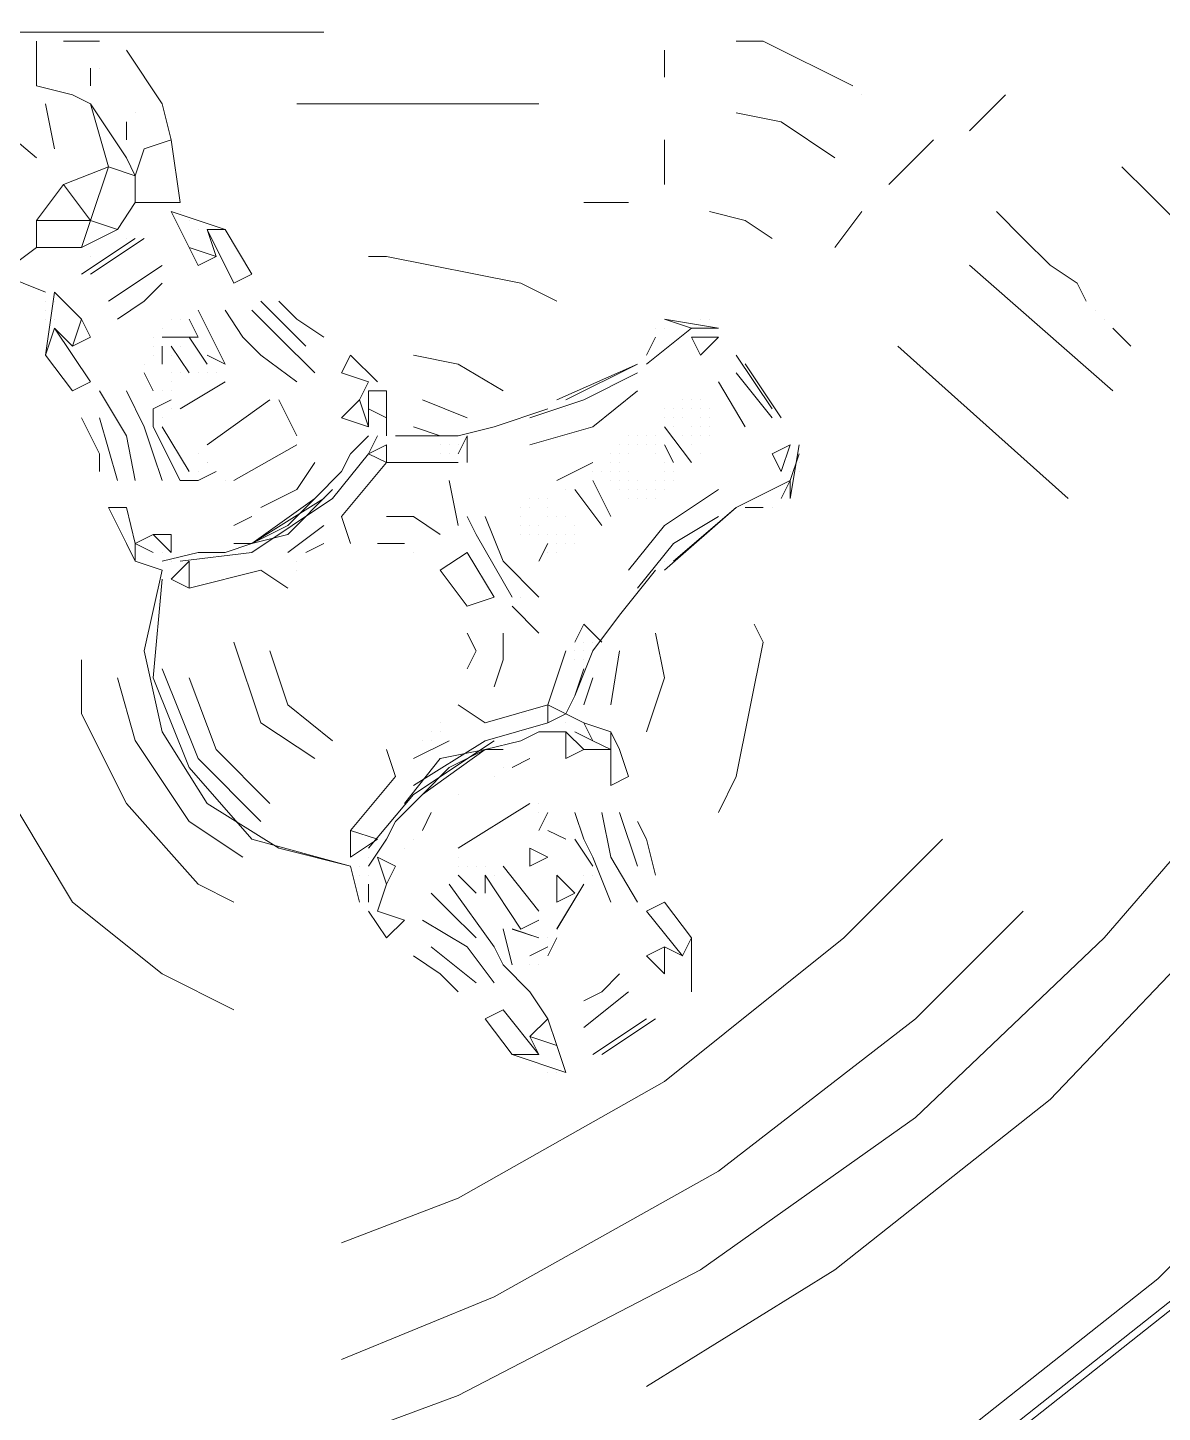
# Model space of a CAD drawing. Header units: millimetres. Extents: x 3426 to 5580, y 1375 to 2906.
# Drawn here: x 3905.3 to 3958.9, y 2596.6 to 2661.9 of the extents above; entities that cross this region are included whole.
import ezdxf

# ---------------------------------------------------------------- set-up
doc = ezdxf.new("R2010")
doc.units = ezdxf.units.MM
doc.layers.add('IA-DIBUJO', color=3, linetype='Continuous')

msp = doc.modelspace()

# ---------------------------------------------------------------- linework, layer by layer
at = {"layer": 'IA-DIBUJO', "color": 8, "lineweight": 18}
for points in [[(3995.069, 2671.044), (3992.952, 2657.921), (3989.142, 2645.221), (3983.639, 2632.944), (3976.865, 2621.514), (3968.822, 2611.354), (3959.509, 2601.618), (3949.349, 2593.574), (3937.919, 2586.801), (3925.642, 2581.721), (3912.942, 2577.911), (3899.819, 2575.794)], [(3919.292, 2661.731), (3859.602, 2661.731)], [(3905.745, 2659.191), (3905.745, 2661.308)], [(3907.015, 2661.308), (3908.709, 2661.308)], [(3909.979, 2660.885), (3911.672, 2658.345)], [(3935.379, 2659.615), (3935.379, 2660.885)], [(3944.269, 2659.191), (3940.035, 2661.308), (3938.765, 2661.308)], [(3908.285, 2660.038), (3908.285, 2659.191)], [(3908.709, 2660.038), (3908.709, 2660.038)], [(3908.285, 2658.344), (3909.132, 2655.381), (3910.402, 2654.957), (3909.979, 2655.804), (3908.285, 2658.344), (3907.439, 2658.767), (3905.745, 2659.191)], [(3906.592, 2656.227), (3906.169, 2658.344)], [(3911.672, 2658.344), (3912.095, 2656.651), (3912.519, 2653.688), (3910.402, 2653.688)], [(3918.022, 2658.345), (3929.452, 2658.345)], [(3944.692, 2658.768), (3944.692, 2658.768)], [(3949.772, 2657.075), (3950.619, 2657.921), (3951.465, 2658.768)], [(3903.205, 2657.921), (3905.745, 2655.804)], [(3909.979, 2657.497), (3909.979, 2656.651)], [(3910.402, 2657.921), (3910.402, 2657.921)], [(3938.765, 2657.921), (3940.882, 2657.498), (3943.422, 2655.804)], [(3912.095, 2656.651), (3910.825, 2656.227), (3910.402, 2654.957), (3910.402, 2653.687), (3909.555, 2652.417), (3908.285, 2652.841), (3905.745, 2652.841), (3907.015, 2654.534), (3909.132, 2655.381)], [(3935.379, 2656.651), (3935.379, 2654.534)], [(3945.962, 2654.534), (3948.079, 2656.651)], [(3909.132, 2655.381), (3908.285, 2652.841), (3907.862, 2651.571), (3909.555, 2652.417)], [(3956.969, 2655.381), (3958.239, 2654.111), (3959.509, 2652.841), (3960.779, 2651.571)], [(3907.015, 2654.534), (3907.015, 2654.534)], [(3908.285, 2652.84), (3907.015, 2654.534)], [(3908.285, 2652.841), (3907.015, 2654.534)], [(3940.035, 2590.188), (3948.502, 2594.844), (3958.662, 2602.888), (3967.552, 2611.778), (3975.595, 2621.938), (3982.369, 2632.944), (3987.449, 2644.798), (3990.412, 2654.534)], [(3912.519, 2653.688), (3912.519, 2653.688)], [(3991.259, 2653.688), (3988.719, 2644.798), (3983.215, 2632.521), (3976.442, 2621.514), (3968.822, 2611.354), (3959.509, 2602.041), (3949.349, 2593.998), (3937.919, 2587.648), (3926.065, 2582.144), (3916.329, 2579.181)], [(3933.685, 2653.688), (3931.569, 2653.688)], [(3915.059, 2649.878), (3913.789, 2652.418), (3914.212, 2651.148), (3912.942, 2651.572), (3912.095, 2653.265)], [(3912.095, 2653.265), (3912.095, 2653.265)], [(3912.095, 2653.265), (3914.635, 2652.419), (3915.905, 2650.302)], [(3912.095, 2653.265), (3912.095, 2653.265)], [(3912.519, 2653.265), (3912.519, 2653.265)], [(3940.459, 2651.994), (3939.189, 2652.841), (3937.495, 2653.264)], [(3944.692, 2653.264), (3943.422, 2651.571)], [(3955.275, 2649.033), (3954.852, 2649.879), (3953.582, 2650.726), (3952.312, 2651.996), (3951.042, 2653.266)], [(3905.745, 2652.841), (3905.745, 2651.571), (3904.052, 2650.301)], [(3908.285, 2652.841), (3908.285, 2652.841)], [(3912.942, 2652.842), (3912.942, 2652.842)], [(3913.365, 2652.842), (3913.365, 2652.842)], [(3913.365, 2652.418), (3913.365, 2652.418)], [(3913.789, 2652.418), (3913.789, 2652.418)], [(3914.635, 2652.418), (3913.789, 2652.418)], [(3910.402, 2651.995), (3907.862, 2650.302)], [(3908.285, 2650.302), (3910.825, 2651.995)], [(3909.979, 2651.994), (3909.979, 2651.994)], [(3979.405, 2651.994), (3976.442, 2642.681), (3970.092, 2631.251), (3962.472, 2620.668), (3953.582, 2611.354), (3943.422, 2603.311), (3934.532, 2597.808)], [(3905.745, 2651.571), (3907.862, 2651.571)], [(3908.285, 2651.148), (3908.285, 2651.148)], [(3912.942, 2651.572), (3913.365, 2650.725), (3914.212, 2651.148)], [(3921.409, 2651.149), (3922.255, 2651.149), (3928.605, 2649.879), (3930.299, 2649.032)], [(3906.169, 2649.454), (3904.052, 2650.301)], [(3909.132, 2649.032), (3911.672, 2650.725)], [(3915.905, 2650.301), (3915.059, 2649.878)], [(3949.772, 2650.726), (3956.545, 2644.8)], [(3911.672, 2649.878), (3910.825, 2649.032), (3909.555, 2648.185)], [(3907.439, 2644.799), (3906.169, 2646.492), (3906.592, 2649.455)], [(3906.169, 2649.032), (3906.169, 2649.032)], [(3906.592, 2649.455), (3907.862, 2648.185), (3907.439, 2646.915)], [(3906.592, 2649.455), (3906.592, 2649.455)], [(3906.592, 2649.455), (3906.592, 2649.455)], [(3906.592, 2649.032), (3906.592, 2649.032)], [(3918.445, 2646.915), (3916.329, 2649.032)], [(3917.175, 2649.032), (3918.022, 2648.185), (3919.292, 2647.338)], [(3906.169, 2648.608), (3906.169, 2648.608)], [(3913.365, 2648.608), (3913.365, 2648.608)], [(3913.365, 2648.608), (3914.635, 2646.068), (3913.789, 2646.491)], [(3913.365, 2648.607), (3913.365, 2648.607)], [(3913.789, 2646.491), (3914.635, 2646.067), (3913.365, 2648.607)], [(3913.365, 2648.607), (3913.365, 2648.607)], [(3918.022, 2645.222), (3916.329, 2646.492), (3915.482, 2647.338), (3914.635, 2648.608)], [(3914.635, 2648.608), (3914.635, 2648.608)], [(3915.905, 2648.608), (3917.175, 2647.338), (3918.869, 2645.645)], [(3955.699, 2648.609), (3955.699, 2648.609)], [(3906.169, 2648.185), (3906.169, 2648.185)], [(3906.169, 2646.491), (3906.592, 2647.761)], [(3907.862, 2648.185), (3908.285, 2647.338), (3907.439, 2646.915), (3906.592, 2647.762), (3908.285, 2645.222)], [(3906.592, 2648.185), (3906.592, 2648.185)], [(3906.592, 2647.762), (3906.592, 2647.762)], [(3909.555, 2648.185), (3909.555, 2648.185)], [(3911.672, 2647.761), (3911.672, 2647.761)], [(3911.672, 2647.761), (3911.672, 2647.761)], [(3911.672, 2647.761), (3911.672, 2647.761)], [(3911.672, 2647.761), (3911.672, 2647.761)], [(3911.672, 2647.761), (3911.672, 2647.761)], [(3911.672, 2647.76), (3911.672, 2647.76)], [(3912.095, 2648.184), (3912.095, 2648.184)], [(3912.095, 2648.184), (3912.095, 2648.184)], [(3912.095, 2648.184), (3912.095, 2648.184)], [(3912.095, 2648.184), (3912.095, 2648.184)], [(3912.095, 2648.184), (3912.095, 2648.184)], [(3912.095, 2648.184), (3912.095, 2648.184)], [(3912.519, 2648.184), (3912.519, 2648.184)], [(3912.519, 2648.184), (3912.519, 2648.184)], [(3912.519, 2648.184), (3912.519, 2648.184)], [(3912.942, 2648.184), (3912.942, 2648.184)], [(3912.942, 2648.184), (3912.942, 2648.184)], [(3937.919, 2647.761), (3936.649, 2647.761), (3935.379, 2648.185), (3936.649, 2647.761), (3934.532, 2646.068)], [(3934.955, 2647.762), (3934.955, 2647.762)], [(3935.379, 2648.185), (3935.379, 2648.185)], [(3935.379, 2648.185), (3937.919, 2647.762)], [(3935.379, 2647.762), (3935.379, 2647.762)], [(3936.649, 2647.762), (3936.649, 2647.762)], [(3936.649, 2647.761), (3936.649, 2647.761)], [(3937.072, 2648.185), (3937.072, 2648.185)], [(3937.072, 2648.185), (3937.072, 2648.185)], [(3937.495, 2648.185), (3937.495, 2648.185)], [(3937.919, 2647.761), (3937.919, 2647.761)], [(3937.919, 2647.761), (3937.919, 2647.761)], [(3937.919, 2647.761), (3937.919, 2647.761)], [(3956.122, 2648.186), (3956.122, 2648.186)], [(3957.392, 2646.916), (3956.545, 2647.763)], [(3956.545, 2647.763), (3956.545, 2647.763)], [(3804.992, 2646.915), (3808.379, 2639.295), (3814.729, 2628.288), (3822.772, 2618.975), (3832.085, 2610.508), (3842.245, 2603.311), (3853.252, 2597.385), (3864.682, 2593.151), (3876.959, 2590.611), (3889.659, 2589.765), (3901.935, 2590.611), (3914.212, 2593.151), (3925.642, 2597.385), (3937.072, 2603.311), (3947.232, 2610.508), (3956.122, 2618.975), (3964.165, 2628.288), (3970.515, 2639.295), (3974.325, 2647.338)], [(3911.249, 2647.338), (3911.249, 2647.338)], [(3911.249, 2647.338), (3911.249, 2647.338)], [(3911.249, 2647.337), (3911.249, 2647.337)], [(3911.672, 2647.337), (3911.672, 2647.337)], [(3912.519, 2647.338), (3912.519, 2647.338)], [(3912.519, 2647.338), (3912.519, 2647.338)], [(3912.519, 2647.337), (3912.519, 2647.337)], [(3912.942, 2647.338), (3912.942, 2647.338)], [(3912.942, 2647.338), (3913.789, 2646.068)], [(3912.942, 2647.338), (3912.942, 2647.338)], [(3913.789, 2646.067), (3912.942, 2647.337)], [(3912.942, 2647.337), (3912.942, 2647.337)], [(3913.365, 2647.337), (3913.365, 2647.337)], [(3919.292, 2647.338), (3919.292, 2647.338)], [(3934.532, 2646.492), (3934.955, 2647.339)], [(3934.955, 2647.339), (3934.955, 2647.339)], [(3936.649, 2647.338), (3936.649, 2647.338)], [(3911.249, 2646.915), (3911.249, 2646.915)], [(3911.249, 2646.914), (3911.249, 2646.914)], [(3911.249, 2646.914), (3911.249, 2646.914)], [(3911.249, 2646.491), (3911.249, 2646.491)], [(3911.249, 2646.491), (3911.249, 2646.491)], [(3911.249, 2646.491), (3911.249, 2646.491)], [(3912.095, 2646.914), (3912.095, 2646.914)], [(3912.942, 2645.644), (3912.095, 2646.914)], [(3912.095, 2646.914), (3912.095, 2646.914)], [(3912.095, 2646.914), (3912.942, 2645.644)], [(3912.095, 2646.491), (3912.095, 2646.491)], [(3912.095, 2646.491), (3912.095, 2646.491)], [(3912.519, 2646.914), (3912.519, 2646.914)], [(3912.519, 2646.914), (3912.519, 2646.914)], [(3912.519, 2646.914), (3912.519, 2646.914)], [(3913.789, 2646.491), (3913.789, 2646.491)], [(3913.789, 2646.491), (3913.789, 2646.491)], [(3913.789, 2646.49), (3913.789, 2646.49)], [(3920.562, 2646.491), (3920.139, 2645.645)], [(3920.562, 2646.491), (3921.832, 2645.221)], [(3923.525, 2646.492), (3925.642, 2646.068), (3927.759, 2644.798)], [(3940.459, 2643.951), (3938.765, 2646.491)], [(3954.429, 2639.718), (3946.385, 2646.914)], [(3910.825, 2646.068), (3910.825, 2646.068)], [(3910.825, 2646.068), (3910.825, 2646.068)], [(3910.825, 2646.067), (3910.825, 2646.067)], [(3913.789, 2646.068), (3913.789, 2646.068)], [(3913.789, 2646.068), (3913.789, 2646.068)], [(3913.789, 2646.067), (3913.789, 2646.067)], [(3913.789, 2646.067), (3913.789, 2646.067)], [(3913.789, 2646.067), (3913.789, 2646.067)], [(3914.635, 2646.068), (3914.635, 2646.068)], [(3914.635, 2646.067), (3914.635, 2646.067)], [(3914.635, 2646.067), (3914.635, 2646.067)], [(3930.722, 2644.375), (3934.109, 2646.068), (3930.299, 2644.375)], [(3934.109, 2646.068), (3934.109, 2646.068)], [(3934.109, 2646.068), (3934.109, 2646.068)], [(3934.109, 2646.068), (3934.109, 2646.068)], [(3934.532, 2646.069), (3934.532, 2646.069)], [(3934.532, 2646.068), (3934.532, 2646.068)], [(3934.532, 2646.068), (3934.532, 2646.068)], [(3934.532, 2646.068), (3934.532, 2646.068)], [(3939.189, 2646.069), (3940.882, 2643.529)], [(3907.439, 2644.798), (3908.285, 2645.221)], [(3911.249, 2644.798), (3910.825, 2645.645)], [(3910.825, 2645.645), (3910.825, 2645.645)], [(3910.825, 2645.644), (3910.825, 2645.644)], [(3910.825, 2645.644), (3911.249, 2644.798)], [(3912.095, 2645.644), (3912.095, 2645.644)], [(3912.095, 2645.644), (3912.095, 2645.644)], [(3912.095, 2645.221), (3912.095, 2645.221)], [(3912.095, 2645.221), (3912.095, 2645.221)], [(3912.519, 2645.644), (3912.519, 2645.644)], [(3912.519, 2645.644), (3912.519, 2645.644)], [(3914.635, 2645.221), (3912.519, 2643.951)], [(3912.519, 2643.951), (3914.635, 2645.221)], [(3912.942, 2645.644), (3912.942, 2645.644)], [(3912.942, 2645.644), (3912.942, 2645.644)], [(3913.365, 2645.644), (3913.365, 2645.644)], [(3913.365, 2645.644), (3913.365, 2645.644)], [(3913.365, 2645.644), (3913.365, 2645.644)], [(3913.789, 2645.644), (3913.789, 2645.644)], [(3913.789, 2645.644), (3913.789, 2645.644)], [(3913.789, 2645.644), (3913.789, 2645.644)], [(3914.212, 2645.644), (3914.212, 2645.644)], [(3914.212, 2645.644), (3914.212, 2645.644)], [(3914.212, 2645.644), (3914.212, 2645.644)], [(3914.635, 2645.221), (3914.635, 2645.221)], [(3914.635, 2645.221), (3914.635, 2645.221)], [(3914.635, 2645.22), (3914.635, 2645.22)], [(3920.139, 2645.645), (3921.409, 2645.222), (3920.985, 2644.375), (3921.409, 2643.105), (3921.409, 2643.952), (3921.409, 2644.798), (3922.255, 2644.798), (3922.255, 2643.528), (3922.255, 2642.682)], [(3921.409, 2645.222), (3921.409, 2645.222)], [(3921.832, 2645.221), (3921.832, 2645.221)], [(3921.832, 2645.221), (3921.832, 2645.221)], [(3929.029, 2643.528), (3931.569, 2644.375), (3934.109, 2645.645)], [(3939.189, 2643.104), (3937.919, 2645.221)], [(3938.765, 2645.645), (3940.459, 2643.528)], [(3910.402, 2640.565), (3909.979, 2642.682), (3908.709, 2644.798)], [(3909.979, 2644.798), (3910.825, 2643.105), (3911.249, 2641.835), (3911.672, 2640.565)], [(3911.249, 2644.798), (3911.249, 2644.798)], [(3911.249, 2644.797), (3911.249, 2644.797)], [(3911.672, 2644.798), (3911.672, 2644.798)], [(3911.672, 2644.798), (3911.672, 2644.798)], [(3911.672, 2644.797), (3911.672, 2644.797)], [(3912.095, 2644.798), (3912.095, 2644.798)], [(3912.095, 2644.798), (3912.095, 2644.798)], [(3912.095, 2644.797), (3912.095, 2644.797)], [(3921.409, 2644.798), (3921.409, 2644.798)], [(3934.109, 2644.798), (3931.992, 2643.104), (3929.029, 2642.258)], [(3914.212, 2640.988), (3913.365, 2640.564), (3912.519, 2640.564), (3911.249, 2643.104), (3911.249, 2643.951), (3912.095, 2644.375)], [(3912.095, 2644.374), (3911.249, 2643.951), (3911.249, 2643.104), (3912.519, 2640.564), (3913.365, 2640.564), (3914.212, 2640.987)], [(3911.249, 2643.95), (3911.249, 2643.95)], [(3912.095, 2644.375), (3912.095, 2644.375)], [(3912.095, 2644.374), (3912.095, 2644.374)], [(3912.095, 2644.374), (3912.095, 2644.374)], [(3912.095, 2643.951), (3912.095, 2643.951)], [(3912.095, 2643.951), (3912.095, 2643.951)], [(3912.095, 2643.95), (3912.095, 2643.95)], [(3912.519, 2643.951), (3912.519, 2643.951)], [(3912.519, 2643.951), (3912.519, 2643.951)], [(3912.519, 2643.95), (3912.519, 2643.95)], [(3913.789, 2642.258), (3916.752, 2644.374)], [(3916.752, 2644.374), (3913.789, 2642.257)], [(3916.752, 2644.374), (3916.752, 2644.374)], [(3916.752, 2644.374), (3916.752, 2644.374)], [(3917.175, 2644.374), (3918.022, 2642.681)], [(3917.175, 2644.374), (3917.175, 2644.374)], [(3918.022, 2642.681), (3917.175, 2644.374)], [(3917.175, 2644.374), (3917.175, 2644.374)], [(3920.985, 2644.375), (3920.139, 2643.528), (3921.409, 2643.105)], [(3921.409, 2643.951), (3922.255, 2643.528)], [(3929.875, 2643.951), (3927.335, 2643.104), (3925.642, 2642.681), (3922.679, 2642.681)], [(3923.949, 2644.374), (3926.065, 2643.527)], [(3930.299, 2644.375), (3930.299, 2644.375)], [(3930.299, 2643.951), (3930.299, 2643.951)], [(3930.299, 2643.951), (3930.299, 2643.951)], [(3930.299, 2643.951), (3930.299, 2643.951)], [(3930.299, 2643.951), (3930.299, 2643.951)], [(3930.722, 2644.375), (3930.722, 2644.375)], [(3930.722, 2644.375), (3930.722, 2644.375)], [(3930.722, 2643.951), (3930.722, 2643.951)], [(3935.379, 2643.951), (3935.379, 2643.951)], [(3935.379, 2643.951), (3935.379, 2643.951)], [(3935.802, 2643.951), (3935.802, 2643.951)], [(3935.802, 2643.951), (3935.802, 2643.951)], [(3936.225, 2644.375), (3936.225, 2644.375)], [(3936.225, 2644.375), (3936.225, 2644.375)], [(3936.225, 2643.951), (3936.225, 2643.951)], [(3936.225, 2643.951), (3936.225, 2643.951)], [(3936.225, 2643.951), (3936.225, 2643.951)], [(3936.225, 2643.951), (3936.225, 2643.951)], [(3936.649, 2644.375), (3936.649, 2644.375)], [(3936.649, 2644.375), (3936.649, 2644.375)], [(3936.649, 2643.951), (3936.649, 2643.951)], [(3936.649, 2643.951), (3936.649, 2643.951)], [(3937.072, 2644.375), (3937.072, 2644.375)], [(3937.072, 2644.375), (3937.072, 2644.375)], [(3937.072, 2643.951), (3937.072, 2643.951)], [(3937.072, 2643.951), (3937.072, 2643.951)], [(3937.495, 2643.951), (3937.495, 2643.951)], [(3937.495, 2643.951), (3937.495, 2643.951)], [(3937.495, 2643.951), (3937.495, 2643.951)], [(3937.495, 2643.951), (3937.495, 2643.951)], [(3908.709, 2640.989), (3908.709, 2641.835), (3907.862, 2643.529)], [(3907.862, 2643.529), (3907.862, 2643.529)], [(3908.709, 2643.528), (3909.555, 2640.565)], [(3911.249, 2643.104), (3911.249, 2643.104)], [(3911.672, 2643.528), (3911.672, 2643.528)], [(3911.672, 2643.527), (3911.672, 2643.527)], [(3911.672, 2643.527), (3911.672, 2643.527)], [(3911.672, 2643.104), (3912.942, 2640.988)], [(3911.672, 2643.104), (3911.672, 2643.104)], [(3912.942, 2640.987), (3911.672, 2643.104)], [(3911.672, 2643.104), (3911.672, 2643.104)], [(3921.409, 2643.105), (3921.409, 2643.105)], [(3923.525, 2643.105), (3924.795, 2642.682)], [(3935.379, 2643.528), (3935.379, 2643.528)], [(3935.379, 2643.528), (3935.379, 2643.528)], [(3935.379, 2643.104), (3935.379, 2643.104)], [(3935.802, 2643.528), (3935.802, 2643.528)], [(3935.802, 2643.528), (3935.802, 2643.528)], [(3935.802, 2643.528), (3935.802, 2643.528)], [(3935.802, 2643.104), (3935.802, 2643.104)], [(3935.802, 2643.104), (3935.802, 2643.104)], [(3935.802, 2643.104), (3935.802, 2643.104)], [(3936.225, 2643.528), (3936.225, 2643.528)], [(3936.225, 2643.528), (3936.225, 2643.528)], [(3936.649, 2643.104), (3936.649, 2643.104)], [(3936.649, 2643.104), (3936.649, 2643.104)], [(3937.072, 2643.528), (3937.072, 2643.528)], [(3937.072, 2643.528), (3937.072, 2643.528)], [(3937.072, 2643.104), (3937.072, 2643.104)], [(3937.072, 2643.104), (3937.072, 2643.104)], [(3937.495, 2643.528), (3937.495, 2643.528)], [(3937.495, 2643.528), (3937.495, 2643.528)], [(3937.495, 2643.104), (3937.495, 2643.104)], [(3937.495, 2643.104), (3937.495, 2643.104)], [(3921.409, 2642.682), (3920.562, 2641.835), (3920.139, 2640.988), (3918.869, 2639.718), (3917.599, 2638.448), (3915.905, 2637.602), (3914.635, 2637.178), (3913.365, 2637.178), (3911.672, 2636.755)], [(3918.022, 2642.681), (3918.022, 2642.681)], [(3918.022, 2642.68), (3918.022, 2642.68)], [(3921.409, 2642.682), (3921.409, 2642.682)], [(3921.409, 2642.682), (3921.409, 2642.682)], [(3921.832, 2642.681), (3921.409, 2641.835), (3922.255, 2642.258)], [(3921.832, 2642.682), (3921.832, 2642.682)], [(3922.255, 2642.681), (3922.255, 2642.681)], [(3922.255, 2642.681), (3922.255, 2642.681)], [(3923.525, 2642.681), (3924.795, 2642.681)], [(3925.219, 2642.682), (3925.219, 2642.682)], [(3925.219, 2642.681), (3925.219, 2642.681)], [(3925.642, 2642.682), (3925.642, 2642.682)], [(3925.642, 2642.682), (3925.642, 2642.682)], [(3925.642, 2642.681), (3925.642, 2642.681)], [(3925.642, 2642.681), (3925.642, 2642.681)], [(3925.642, 2641.834), (3926.065, 2642.681), (3926.065, 2641.411)], [(3925.642, 2642.681), (3925.642, 2642.681)], [(3933.685, 2642.681), (3933.685, 2642.681)], [(3933.685, 2642.681), (3933.685, 2642.681)], [(3934.109, 2642.681), (3934.109, 2642.681)], [(3934.109, 2642.681), (3934.109, 2642.681)], [(3934.532, 2642.681), (3934.532, 2642.681)], [(3934.532, 2642.681), (3934.532, 2642.681)], [(3934.955, 2642.681), (3934.955, 2642.681)], [(3934.955, 2642.681), (3934.955, 2642.681)], [(3936.225, 2642.681), (3936.225, 2642.681)], [(3936.225, 2642.681), (3936.225, 2642.681)], [(3936.225, 2642.681), (3936.225, 2642.681)], [(3936.225, 2642.681), (3936.225, 2642.681)], [(3936.649, 2642.681), (3936.649, 2642.681)], [(3936.649, 2642.681), (3936.649, 2642.681)], [(3936.649, 2642.681), (3936.649, 2642.681)], [(3936.649, 2642.681), (3936.649, 2642.681)], [(3936.649, 2642.681), (3936.649, 2642.681)], [(3937.072, 2642.681), (3937.072, 2642.681)], [(3937.072, 2642.681), (3937.072, 2642.681)], [(3937.495, 2642.681), (3937.495, 2642.681)], [(3937.495, 2642.681), (3937.495, 2642.681)], [(3912.519, 2636.755), (3915.905, 2637.178), (3919.715, 2639.718), (3921.409, 2641.835)], [(3913.365, 2641.834), (3913.365, 2641.834)], [(3913.365, 2641.834), (3913.365, 2641.834)], [(3913.365, 2641.834), (3913.365, 2641.834)], [(3913.789, 2642.257), (3913.789, 2642.257)], [(3913.789, 2642.257), (3913.789, 2642.257)], [(3918.022, 2642.258), (3915.059, 2640.564)], [(3915.059, 2640.564), (3918.022, 2642.257)], [(3918.022, 2642.257), (3918.022, 2642.257)], [(3918.022, 2642.257), (3918.022, 2642.257)], [(3921.409, 2641.834), (3922.255, 2641.411), (3922.255, 2642.258)], [(3921.409, 2641.835), (3921.409, 2641.835)], [(3924.795, 2642.258), (3924.795, 2642.258)], [(3924.795, 2641.834), (3924.795, 2641.834)], [(3925.219, 2642.258), (3925.219, 2642.258)], [(3925.219, 2642.258), (3925.219, 2642.258)], [(3925.219, 2641.835), (3925.219, 2641.835)], [(3925.219, 2641.835), (3925.219, 2641.835)], [(3925.219, 2641.834), (3925.219, 2641.834)], [(3925.642, 2642.258), (3925.642, 2642.258)], [(3925.642, 2642.258), (3925.642, 2642.258)], [(3925.642, 2641.835), (3925.642, 2641.835)], [(3925.642, 2641.835), (3925.642, 2641.835)], [(3932.839, 2641.835), (3932.839, 2641.835)], [(3932.839, 2641.835), (3932.839, 2641.835)], [(3933.262, 2642.258), (3933.262, 2642.258)], [(3933.262, 2642.258), (3933.262, 2642.258)], [(3933.262, 2641.834), (3933.262, 2641.834)], [(3933.262, 2641.834), (3933.262, 2641.834)], [(3933.685, 2642.258), (3933.685, 2642.258)], [(3933.685, 2642.258), (3933.685, 2642.258)], [(3933.685, 2641.834), (3933.685, 2641.834)], [(3933.685, 2641.834), (3933.685, 2641.834)], [(3934.109, 2642.258), (3934.109, 2642.258)], [(3934.109, 2642.258), (3934.109, 2642.258)], [(3934.532, 2642.258), (3934.532, 2642.258)], [(3934.532, 2642.258), (3934.532, 2642.258)], [(3934.955, 2642.258), (3934.955, 2642.258)], [(3934.955, 2642.258), (3934.955, 2642.258)], [(3934.955, 2641.835), (3934.955, 2641.835)], [(3934.955, 2641.834), (3934.955, 2641.834)], [(3934.955, 2641.834), (3934.955, 2641.834)], [(3935.379, 2642.258), (3935.379, 2642.258)], [(3936.649, 2642.258), (3936.649, 2642.258)], [(3936.649, 2642.258), (3936.649, 2642.258)], [(3936.649, 2642.258), (3936.649, 2642.258)], [(3936.649, 2642.258), (3936.649, 2642.258)], [(3937.072, 2641.834), (3937.072, 2641.834)], [(3941.305, 2642.258), (3940.459, 2641.834), (3940.882, 2640.988)], [(3941.305, 2642.258), (3940.882, 2640.988)], [(3941.729, 2642.259), (3941.305, 2639.719)], [(3941.305, 2642.258), (3941.305, 2642.258)], [(3941.305, 2639.718), (3941.305, 2640.565), (3941.729, 2641.835)], [(3941.729, 2642.258), (3941.729, 2642.258)], [(3941.729, 2641.835), (3941.729, 2641.835)], [(3941.729, 2641.835), (3941.729, 2641.835)], [(3913.789, 2641.411), (3913.789, 2641.411)], [(3913.789, 2641.411), (3913.789, 2641.411)], [(3913.789, 2641.41), (3913.789, 2641.41)], [(3916.329, 2639.295), (3917.175, 2639.718), (3918.022, 2640.142), (3918.869, 2641.412)], [(3918.869, 2641.412), (3918.869, 2641.412)], [(3924.795, 2641.411), (3922.255, 2641.411), (3920.139, 2638.871)], [(3924.795, 2641.411), (3924.795, 2641.411)], [(3924.795, 2641.411), (3924.795, 2641.411)], [(3925.642, 2641.412), (3925.642, 2641.412)], [(3926.065, 2641.411), (3926.065, 2641.411)], [(3931.992, 2641.411), (3931.992, 2641.411)], [(3932.839, 2641.411), (3932.839, 2641.411)], [(3932.839, 2641.411), (3932.839, 2641.411)], [(3933.262, 2641.411), (3933.262, 2641.411)], [(3933.262, 2641.411), (3933.262, 2641.411)], [(3935.379, 2641.411), (3935.379, 2641.411)], [(3935.379, 2641.411), (3935.379, 2641.411)], [(3935.802, 2641.411), (3935.802, 2641.411)], [(3936.649, 2641.411), (3936.649, 2641.411)], [(3936.649, 2641.411), (3936.649, 2641.411)], [(3941.729, 2641.411), (3941.729, 2641.411)], [(3911.672, 2640.565), (3911.672, 2640.565)], [(3912.519, 2640.564), (3912.519, 2640.564)], [(3912.942, 2640.988), (3912.942, 2640.988)], [(3912.942, 2640.987), (3912.942, 2640.987)], [(3913.365, 2640.988), (3913.365, 2640.988)], [(3913.365, 2640.987), (3913.365, 2640.987)], [(3913.365, 2640.987), (3913.365, 2640.987)], [(3913.365, 2640.564), (3913.365, 2640.564)], [(3914.212, 2640.988), (3914.212, 2640.988)], [(3914.212, 2640.987), (3914.212, 2640.987)], [(3914.212, 2640.987), (3914.212, 2640.987)], [(3914.635, 2640.564), (3914.635, 2640.564)], [(3914.635, 2640.564), (3914.635, 2640.564)], [(3914.635, 2640.564), (3914.635, 2640.564)], [(3915.059, 2640.564), (3915.059, 2640.564)], [(3915.059, 2640.564), (3915.059, 2640.564)], [(3925.642, 2638.448), (3925.219, 2640.565)], [(3930.299, 2640.564), (3930.299, 2640.564)], [(3930.299, 2640.564), (3930.299, 2640.564)], [(3930.299, 2640.564), (3930.299, 2640.564)], [(3931.992, 2640.988), (3931.992, 2640.988)], [(3931.992, 2640.988), (3931.992, 2640.988)], [(3931.992, 2640.564), (3931.992, 2640.564)], [(3931.992, 2640.564), (3931.992, 2640.564)], [(3932.415, 2640.988), (3932.415, 2640.988)], [(3932.415, 2640.988), (3932.415, 2640.988)], [(3932.415, 2640.988), (3932.415, 2640.988)], [(3932.839, 2640.988), (3932.839, 2640.988)], [(3932.839, 2640.988), (3932.839, 2640.988)], [(3932.839, 2640.565), (3932.839, 2640.565)], [(3932.839, 2640.565), (3932.839, 2640.565)], [(3933.262, 2640.988), (3933.262, 2640.988)], [(3933.262, 2640.988), (3933.262, 2640.988)], [(3933.262, 2640.565), (3933.262, 2640.565)], [(3933.262, 2640.565), (3933.262, 2640.565)], [(3933.685, 2640.988), (3933.685, 2640.988)], [(3933.685, 2640.988), (3933.685, 2640.988)], [(3933.685, 2640.564), (3933.685, 2640.564)], [(3933.685, 2640.564), (3933.685, 2640.564)], [(3934.109, 2640.564), (3934.109, 2640.564)], [(3934.109, 2640.564), (3934.109, 2640.564)], [(3934.955, 2640.564), (3934.955, 2640.564)], [(3934.955, 2640.564), (3934.955, 2640.564)], [(3935.379, 2640.988), (3935.379, 2640.988)], [(3935.379, 2640.988), (3935.379, 2640.988)], [(3935.379, 2640.564), (3935.379, 2640.564)], [(3935.379, 2640.564), (3935.379, 2640.564)], [(3935.802, 2640.988), (3935.802, 2640.988)], [(3935.802, 2640.988), (3935.802, 2640.988)], [(3935.802, 2640.565), (3935.802, 2640.565)], [(3935.802, 2640.565), (3935.802, 2640.565)], [(3940.882, 2639.718), (3941.305, 2640.565), (3938.765, 2639.295)], [(3941.305, 2640.988), (3941.305, 2640.988)], [(3941.305, 2640.565), (3941.305, 2640.565)], [(3941.305, 2640.565), (3941.305, 2640.565)], [(3941.305, 2640.565), (3941.305, 2640.565)], [(3941.729, 2640.988), (3941.729, 2640.988)], [(3919.292, 2639.718), (3915.905, 2637.602), (3917.599, 2638.025), (3919.715, 2640.142)], [(3919.292, 2640.142), (3919.292, 2640.142)], [(3930.722, 2640.141), (3930.722, 2640.141)], [(3931.145, 2640.141), (3931.145, 2640.141)], [(3931.145, 2640.141), (3931.145, 2640.141)], [(3931.145, 2640.141), (3931.145, 2640.141)], [(3931.145, 2640.141), (3931.145, 2640.141)], [(3933.262, 2640.141), (3933.262, 2640.141)], [(3933.262, 2640.141), (3933.262, 2640.141)], [(3933.685, 2636.331), (3935.379, 2638.448), (3937.919, 2640.141)], [(3933.685, 2640.141), (3933.685, 2640.141)], [(3933.685, 2640.141), (3933.685, 2640.141)], [(3934.109, 2640.141), (3934.109, 2640.141)], [(3934.109, 2640.141), (3934.109, 2640.141)], [(3934.532, 2640.141), (3934.532, 2640.141)], [(3934.532, 2640.141), (3934.532, 2640.141)], [(3934.955, 2640.141), (3934.955, 2640.141)], [(3934.955, 2640.141), (3934.955, 2640.141)], [(3934.955, 2640.141), (3934.955, 2640.141)], [(3934.955, 2640.141), (3934.955, 2640.141)], [(3935.379, 2640.141), (3935.379, 2640.141)], [(3935.379, 2640.141), (3935.379, 2640.141)], [(3910.402, 2636.755), (3909.979, 2637.602), (3909.132, 2639.295)], [(3909.132, 2639.294), (3909.979, 2639.294)], [(3909.979, 2639.295), (3910.402, 2637.602), (3911.249, 2638.025), (3912.095, 2637.178), (3912.095, 2638.025), (3911.249, 2638.025)], [(3918.869, 2639.718), (3915.905, 2637.602), (3915.059, 2637.602)], [(3919.292, 2639.718), (3919.292, 2639.718)], [(3919.292, 2639.718), (3919.292, 2639.718)], [(3919.292, 2639.718), (3919.292, 2639.718)], [(3919.715, 2639.718), (3919.715, 2639.718)], [(3919.715, 2639.718), (3919.715, 2639.718)], [(3919.715, 2639.718), (3919.715, 2639.718)], [(3919.715, 2639.718), (3919.715, 2639.718)], [(3928.605, 2639.294), (3928.605, 2639.294)], [(3928.605, 2639.294), (3928.605, 2639.294)], [(3929.029, 2639.718), (3929.029, 2639.718)], [(3929.029, 2639.718), (3929.029, 2639.718)], [(3929.029, 2639.294), (3929.029, 2639.294)], [(3929.029, 2639.294), (3929.029, 2639.294)], [(3929.452, 2639.718), (3929.452, 2639.718)], [(3929.452, 2639.718), (3929.452, 2639.718)], [(3929.875, 2639.718), (3929.875, 2639.718)], [(3929.875, 2639.718), (3929.875, 2639.718)], [(3929.875, 2639.718), (3929.875, 2639.718)], [(3929.875, 2639.718), (3929.875, 2639.718)], [(3929.875, 2639.294), (3929.875, 2639.294)], [(3933.685, 2639.718), (3933.685, 2639.718)], [(3933.685, 2639.718), (3933.685, 2639.718)], [(3934.109, 2639.718), (3934.109, 2639.718)], [(3934.109, 2639.718), (3934.109, 2639.718)], [(3934.532, 2639.718), (3934.532, 2639.718)], [(3934.532, 2639.718), (3934.532, 2639.718)], [(3934.955, 2639.718), (3934.955, 2639.718)], [(3934.955, 2639.718), (3934.955, 2639.718)], [(3935.379, 2636.331), (3938.765, 2639.294), (3935.802, 2636.754)], [(3938.765, 2639.295), (3938.765, 2639.295)], [(3938.765, 2639.295), (3938.765, 2639.295)], [(3938.765, 2639.294), (3938.765, 2639.294)], [(3938.765, 2639.294), (3938.765, 2639.294)], [(3938.765, 2639.294), (3938.765, 2639.294)], [(3940.035, 2639.295), (3939.189, 2639.295)], [(3940.459, 2639.295), (3940.459, 2639.295)], [(3940.882, 2639.719), (3940.882, 2639.719)], [(3941.305, 2639.719), (3941.305, 2639.719)], [(3915.059, 2638.448), (3915.905, 2638.871)], [(3915.905, 2638.871), (3915.905, 2638.871)], [(3920.139, 2638.871), (3920.562, 2637.601)], [(3922.255, 2638.871), (3923.525, 2638.871), (3924.795, 2638.025)], [(3928.182, 2635.062), (3926.489, 2638.025), (3926.065, 2638.872)], [(3926.912, 2638.871), (3927.759, 2636.754), (3929.452, 2635.061)], [(3928.605, 2638.871), (3928.605, 2638.871)], [(3928.605, 2638.871), (3928.605, 2638.871)], [(3929.875, 2638.871), (3929.875, 2638.871)], [(3930.299, 2638.871), (3930.299, 2638.871)], [(3930.722, 2638.871), (3930.722, 2638.871)], [(3932.839, 2638.871), (3932.839, 2638.871)], [(3937.919, 2638.871), (3935.802, 2637.601), (3934.109, 2635.485)], [(3917.599, 2637.178), (3919.292, 2638.448)], [(3928.605, 2638.448), (3928.605, 2638.448)], [(3928.605, 2638.447), (3928.605, 2638.447)], [(3928.605, 2638.024), (3928.605, 2638.024)], [(3928.605, 2638.024), (3928.605, 2638.024)], [(3929.029, 2638.448), (3929.029, 2638.448)], [(3929.029, 2638.024), (3929.029, 2638.024)], [(3929.029, 2638.024), (3929.029, 2638.024)], [(3929.452, 2638.448), (3929.452, 2638.448)], [(3929.452, 2638.024), (3929.452, 2638.024)], [(3929.452, 2638.024), (3929.452, 2638.024)], [(3929.875, 2638.024), (3929.875, 2638.024)], [(3929.875, 2638.024), (3929.875, 2638.024)], [(3930.299, 2638.024), (3930.299, 2638.024)], [(3930.299, 2638.024), (3930.299, 2638.024)], [(3930.722, 2638.024), (3930.722, 2638.024)], [(3930.722, 2638.024), (3930.722, 2638.024)], [(3931.145, 2638.448), (3931.145, 2638.448)], [(3931.145, 2638.024), (3931.145, 2638.024)], [(3932.415, 2638.448), (3932.415, 2638.448)], [(3932.415, 2638.448), (3932.415, 2638.448)], [(3932.415, 2638.448), (3932.415, 2638.448)], [(3909.979, 2637.601), (3909.979, 2637.601)], [(3910.402, 2637.602), (3910.402, 2637.602)], [(3910.402, 2637.602), (3911.249, 2637.178)], [(3910.402, 2636.754), (3910.402, 2637.601)], [(3915.905, 2637.602), (3915.905, 2637.602)], [(3915.905, 2637.601), (3915.905, 2637.601)], [(3919.292, 2637.602), (3918.445, 2637.178)], [(3923.102, 2637.602), (3921.832, 2637.602)], [(3929.875, 2637.601), (3929.452, 2636.754)], [(3929.875, 2637.601), (3929.875, 2637.601)], [(3930.299, 2637.601), (3930.299, 2637.601)], [(3930.299, 2637.601), (3930.299, 2637.601)], [(3930.299, 2637.601), (3930.299, 2637.601)], [(3930.722, 2637.601), (3930.722, 2637.601)], [(3930.722, 2637.601), (3930.722, 2637.601)], [(3931.145, 2637.601), (3931.145, 2637.601)], [(3911.672, 2636.332), (3910.402, 2636.755)], [(3911.249, 2637.178), (3911.249, 2637.178)], [(3911.672, 2637.178), (3911.672, 2637.178)], [(3911.672, 2636.755), (3911.672, 2636.755)], [(3911.672, 2636.755), (3911.672, 2636.755)], [(3912.095, 2637.178), (3912.095, 2637.178)], [(3912.942, 2635.485), (3912.095, 2635.908), (3912.942, 2636.755)], [(3912.095, 2636.755), (3912.095, 2636.755)], [(3912.519, 2636.755), (3912.519, 2636.755)], [(3912.519, 2636.755), (3912.519, 2636.755)], [(3917.599, 2635.484), (3916.329, 2636.331), (3912.942, 2635.484), (3912.942, 2636.754)], [(3915.905, 2637.178), (3915.905, 2637.178)], [(3915.905, 2637.178), (3915.905, 2637.178)], [(3915.905, 2637.178), (3915.905, 2637.178)], [(3915.905, 2637.178), (3915.905, 2637.178)], [(3918.022, 2636.754), (3918.022, 2636.754)], [(3918.445, 2637.178), (3918.445, 2637.178)], [(3918.445, 2637.178), (3918.445, 2637.178)], [(3923.525, 2637.178), (3923.525, 2637.178)], [(3926.065, 2634.638), (3927.335, 2635.061), (3926.065, 2637.178), (3924.795, 2636.331)], [(3929.875, 2637.177), (3929.875, 2637.177)], [(3929.875, 2637.177), (3929.875, 2637.177)], [(3930.299, 2637.177), (3930.299, 2637.177)], [(3930.299, 2637.177), (3930.299, 2637.177)], [(3935.379, 2636.755), (3935.379, 2636.755)], [(3935.802, 2636.755), (3935.802, 2636.755)], [(3920.985, 2620.668), (3920.562, 2622.362), (3917.175, 2623.209), (3913.789, 2625.325), (3911.672, 2628.712), (3910.825, 2632.522), (3911.672, 2636.332)], [(3911.672, 2636.332), (3911.672, 2636.332)], [(3911.672, 2636.331), (3911.672, 2636.331)], [(3918.022, 2636.331), (3918.022, 2636.331)], [(3926.065, 2634.638), (3924.795, 2636.332)], [(3931.145, 2630.405), (3931.992, 2632.521), (3933.262, 2634.215), (3934.955, 2636.331)], [(3934.955, 2636.331), (3934.955, 2636.331)], [(3935.379, 2636.332), (3935.379, 2636.332)], [(3935.379, 2636.331), (3935.379, 2636.331)], [(3935.379, 2636.331), (3935.379, 2636.331)], [(3935.379, 2636.331), (3935.379, 2636.331)], [(3935.379, 2636.331), (3935.379, 2636.331)], [(3911.672, 2635.908), (3911.249, 2631.251), (3912.942, 2627.018), (3915.905, 2623.631), (3920.562, 2622.361)], [(3912.095, 2635.908), (3912.095, 2635.908)], [(3929.452, 2633.368), (3928.182, 2634.638)], [(3928.605, 2635.062), (3928.605, 2635.062)], [(3915.059, 2615.589), (3911.672, 2617.282), (3907.439, 2620.669), (3904.899, 2624.902), (3903.205, 2629.982), (3903.205, 2633.792)], [(3926.065, 2631.675), (3926.489, 2632.522), (3926.065, 2633.368)], [(3927.759, 2633.368), (3927.759, 2632.098), (3927.335, 2630.828)], [(3931.145, 2632.945), (3931.569, 2633.792)], [(3931.569, 2633.791), (3931.569, 2633.791)], [(3931.569, 2633.791), (3932.415, 2632.944)], [(3934.955, 2633.367), (3935.379, 2631.251), (3934.532, 2628.711)], [(3939.612, 2633.792), (3940.035, 2632.945), (3938.765, 2626.595), (3937.919, 2624.902)], [(3918.869, 2627.441), (3916.329, 2629.134), (3915.059, 2632.944)], [(3931.145, 2632.944), (3931.145, 2632.944)], [(3931.145, 2632.944), (3931.145, 2632.944)], [(3931.145, 2632.944), (3931.145, 2632.944)], [(3931.145, 2632.944), (3931.145, 2632.944)], [(3931.569, 2632.944), (3931.569, 2632.944)], [(3931.569, 2632.944), (3931.569, 2632.944)], [(3931.569, 2632.944), (3931.569, 2632.944)], [(3931.992, 2632.945), (3931.992, 2632.945)], [(3931.992, 2632.944), (3931.992, 2632.944)], [(3931.992, 2632.944), (3931.992, 2632.944)], [(3931.992, 2632.944), (3931.992, 2632.944)], [(3931.992, 2632.944), (3931.992, 2632.944)], [(3931.992, 2632.944), (3931.992, 2632.944)], [(3932.415, 2632.945), (3932.415, 2632.945)], [(3932.415, 2632.944), (3932.415, 2632.944)], [(3915.059, 2620.669), (3913.365, 2621.515), (3909.979, 2625.325), (3907.862, 2629.559), (3907.862, 2632.099)], [(3916.752, 2632.521), (3917.599, 2629.981), (3919.715, 2628.288)], [(3926.912, 2629.135), (3929.875, 2629.981), (3930.722, 2632.521)], [(3930.722, 2632.522), (3930.722, 2632.522)], [(3930.722, 2632.521), (3930.722, 2632.521)], [(3930.722, 2632.521), (3930.722, 2632.521)], [(3931.145, 2632.521), (3931.145, 2632.521)], [(3931.145, 2632.098), (3931.145, 2632.098)], [(3931.569, 2632.521), (3931.569, 2632.521)], [(3931.569, 2632.521), (3931.569, 2632.521)], [(3931.569, 2632.098), (3931.569, 2632.098)], [(3931.992, 2632.521), (3931.992, 2632.521)], [(3931.992, 2632.521), (3931.992, 2632.521)], [(3931.992, 2632.521), (3931.992, 2632.521)], [(3931.992, 2632.521), (3931.992, 2632.521)], [(3933.262, 2632.522), (3932.839, 2629.982)], [(3916.329, 2624.478), (3913.365, 2627.441), (3911.672, 2631.675)], [(3931.569, 2629.135), (3930.722, 2629.558), (3931.145, 2630.405), (3931.569, 2631.675)], [(3915.482, 2622.785), (3912.942, 2624.479), (3910.402, 2628.289), (3909.555, 2631.252)], [(3912.942, 2631.251), (3914.212, 2627.864), (3916.752, 2625.324)], [(3931.992, 2631.252), (3931.569, 2629.982)], [(3925.642, 2629.981), (3926.912, 2629.134)], [(3930.722, 2629.558), (3929.875, 2629.981), (3929.875, 2629.134)], [(3930.722, 2629.558), (3930.722, 2629.558)], [(3930.722, 2629.558), (3930.722, 2629.558)], [(3923.525, 2626.171), (3926.912, 2628.288), (3929.875, 2629.135)], [(3924.795, 2629.135), (3924.795, 2629.135)], [(3929.875, 2629.135), (3929.875, 2629.135)], [(3930.722, 2629.135), (3930.722, 2629.135)], [(3931.569, 2629.135), (3932.839, 2628.712), (3933.262, 2627.865), (3933.685, 2626.595)], [(3931.569, 2629.135), (3931.992, 2628.288)], [(3921.409, 2622.362), (3922.255, 2623.632), (3922.679, 2624.478), (3923.949, 2625.748), (3925.219, 2627.018), (3926.912, 2627.865), (3928.605, 2628.288), (3929.452, 2628.712), (3930.722, 2628.712)], [(3927.335, 2628.288), (3923.525, 2625.748), (3921.409, 2623.208)], [(3925.219, 2628.288), (3923.525, 2627.441)], [(3923.949, 2628.288), (3923.949, 2628.288)], [(3924.372, 2628.711), (3924.372, 2628.711)], [(3924.372, 2628.288), (3924.372, 2628.288)], [(3924.795, 2628.711), (3924.795, 2628.711)], [(3926.912, 2628.288), (3926.912, 2628.288)], [(3926.912, 2628.288), (3926.912, 2628.288)], [(3926.912, 2628.288), (3926.912, 2628.288)], [(3926.912, 2628.288), (3926.912, 2628.288)], [(3927.335, 2628.288), (3927.335, 2628.288)], [(3927.335, 2628.287), (3927.335, 2628.287)], [(3930.722, 2628.712), (3930.722, 2627.442), (3931.569, 2627.865)], [(3930.722, 2628.711), (3931.569, 2627.864), (3932.839, 2627.864)], [(3930.722, 2628.711), (3930.722, 2628.711)], [(3932.839, 2626.171), (3932.839, 2627.864), (3931.992, 2628.288), (3931.145, 2628.711)], [(3931.145, 2628.711), (3931.145, 2628.711)], [(3932.839, 2628.711), (3932.839, 2627.865)], [(3921.832, 2623.631), (3920.562, 2622.784), (3920.562, 2624.054), (3922.679, 2626.594), (3922.255, 2627.864)], [(3926.912, 2627.865), (3924.795, 2627.442), (3923.102, 2625.325)], [(3923.949, 2625.748), (3926.912, 2627.864), (3927.759, 2627.864)], [(3929.029, 2627.441), (3928.182, 2627.018)], [(3932.839, 2627.864), (3932.839, 2627.864)], [(3933.262, 2627.865), (3933.262, 2627.865)], [(3927.759, 2627.018), (3927.759, 2627.018)], [(3928.182, 2627.018), (3928.182, 2627.018)], [(3923.525, 2626.171), (3923.525, 2626.171)], [(3923.525, 2626.171), (3923.525, 2626.171)], [(3927.335, 2626.595), (3927.335, 2626.595)], [(3933.685, 2626.595), (3932.839, 2626.171)], [(3923.525, 2625.748), (3923.525, 2625.748)], [(3923.525, 2625.748), (3923.525, 2625.748)], [(3923.525, 2625.748), (3923.525, 2625.748)], [(3923.525, 2625.748), (3923.525, 2625.748)], [(3923.525, 2625.748), (3923.525, 2625.748)], [(3923.525, 2625.747), (3923.525, 2625.747)], [(3925.642, 2625.749), (3925.642, 2625.749)], [(3923.525, 2625.324), (3923.525, 2625.324)], [(3924.372, 2624.901), (3923.949, 2624.055)], [(3925.642, 2623.209), (3929.029, 2625.325)], [(3929.029, 2625.324), (3925.642, 2623.208)], [(3929.029, 2625.325), (3929.029, 2625.325)], [(3929.029, 2625.324), (3929.029, 2625.324)], [(3929.452, 2625.325), (3929.452, 2625.325)], [(3929.452, 2625.324), (3929.452, 2625.324)], [(3929.452, 2625.324), (3929.452, 2625.324)], [(3929.452, 2624.902), (3929.452, 2624.902)], [(3929.875, 2624.902), (3929.452, 2624.055)], [(3929.452, 2624.901), (3929.452, 2624.901)], [(3929.452, 2624.054), (3929.875, 2624.901)], [(3929.452, 2624.901), (3929.452, 2624.901)], [(3929.875, 2624.901), (3929.875, 2624.901)], [(3929.875, 2624.901), (3929.875, 2624.901)], [(3932.839, 2620.668), (3931.992, 2622.784), (3931.569, 2623.631), (3931.145, 2624.901)], [(3931.145, 2624.901), (3931.145, 2624.901)], [(3932.415, 2624.901), (3932.839, 2622.784), (3934.109, 2620.668)], [(3934.109, 2622.361), (3933.262, 2624.901)], [(3934.109, 2624.477), (3934.532, 2623.631), (3934.955, 2621.937)], [(3920.139, 2604.581), (3925.642, 2606.698), (3935.379, 2612.201), (3943.845, 2618.974), (3948.502, 2623.631)], [(3920.562, 2624.054), (3921.832, 2623.631)], [(3921.832, 2623.632), (3921.832, 2623.632)], [(3923.525, 2623.631), (3923.525, 2623.631)], [(3923.949, 2624.055), (3923.949, 2624.055)], [(3929.452, 2624.055), (3929.452, 2624.055)], [(3929.452, 2624.054), (3929.452, 2624.054)], [(3929.452, 2624.054), (3929.452, 2624.054)], [(3929.875, 2624.055), (3930.722, 2623.632)], [(3929.875, 2624.054), (3929.875, 2624.054)], [(3930.722, 2623.631), (3929.875, 2624.054)], [(3929.875, 2624.054), (3929.875, 2624.054)], [(3930.722, 2623.632), (3930.722, 2623.632)], [(3930.722, 2623.631), (3930.722, 2623.631)], [(3930.722, 2623.631), (3930.722, 2623.631)], [(3931.145, 2623.632), (3931.992, 2622.362)], [(3931.145, 2623.631), (3931.145, 2623.631)], [(3931.992, 2622.361), (3931.145, 2623.631)], [(3931.145, 2623.631), (3931.145, 2623.631)], [(3923.102, 2623.208), (3923.102, 2623.208)], [(3925.642, 2623.208), (3925.642, 2623.208)], [(3925.642, 2623.208), (3925.642, 2623.208)], [(3920.562, 2622.362), (3920.562, 2622.362)], [(3920.562, 2622.361), (3920.562, 2622.361)], [(3920.562, 2622.361), (3920.562, 2622.361)], [(3920.985, 2622.362), (3920.985, 2622.362)], [(3920.985, 2622.361), (3920.985, 2622.361)], [(3921.409, 2622.785), (3921.409, 2622.785)], [(3921.409, 2622.361), (3921.409, 2622.361)], [(3925.642, 2622.785), (3925.642, 2622.785)], [(3925.642, 2622.784), (3925.642, 2622.784)], [(3925.642, 2622.784), (3925.642, 2622.784)], [(3925.642, 2622.362), (3925.642, 2622.362)], [(3925.642, 2622.361), (3925.642, 2622.361)], [(3925.642, 2622.361), (3925.642, 2622.361)], [(3926.065, 2622.362), (3926.065, 2622.362)], [(3926.065, 2622.361), (3926.065, 2622.361)], [(3926.065, 2622.361), (3926.065, 2622.361)], [(3926.489, 2622.362), (3926.489, 2622.362)], [(3926.489, 2622.361), (3926.489, 2622.361)], [(3926.489, 2622.361), (3926.489, 2622.361)], [(3926.912, 2622.362), (3926.912, 2622.362)], [(3926.912, 2622.361), (3926.912, 2622.361)], [(3927.759, 2622.361), (3927.759, 2622.361)], [(3927.759, 2622.361), (3927.759, 2622.361)], [(3927.759, 2622.361), (3927.759, 2622.361)], [(3931.992, 2622.362), (3931.992, 2622.362)], [(3931.992, 2622.361), (3931.992, 2622.361)], [(3920.985, 2621.938), (3920.985, 2621.938)], [(3921.409, 2621.938), (3921.409, 2621.938)], [(3921.409, 2621.938), (3921.409, 2621.938)], [(3925.642, 2621.938), (3926.489, 2621.092)], [(3925.642, 2621.937), (3925.642, 2621.937)], [(3926.489, 2621.091), (3925.642, 2621.937)], [(3925.642, 2621.937), (3925.642, 2621.937)], [(3926.912, 2621.092), (3926.912, 2621.938)], [(3926.912, 2621.938), (3926.912, 2621.938)], [(3926.912, 2621.938), (3926.912, 2621.938)], [(3926.912, 2621.937), (3926.912, 2621.937)], [(3926.912, 2621.937), (3926.912, 2621.937)], [(3926.912, 2621.937), (3926.912, 2621.091)], [(3927.335, 2621.938), (3927.335, 2621.938)], [(3927.335, 2621.938), (3927.335, 2621.938)], [(3931.569, 2621.939), (3931.569, 2621.939)], [(3931.569, 2621.937), (3931.569, 2621.937)], [(3931.569, 2621.937), (3931.569, 2621.937)], [(3931.992, 2621.939), (3931.992, 2621.939)], [(3931.992, 2621.937), (3931.992, 2621.937)], [(3931.992, 2621.937), (3931.992, 2621.937)], [(3934.955, 2621.937), (3934.955, 2621.937)], [(3921.409, 2621.515), (3921.409, 2621.515)], [(3921.409, 2621.514), (3921.409, 2620.668)], [(3922.255, 2621.514), (3921.832, 2620.244), (3923.102, 2619.821)], [(3924.372, 2621.092), (3925.219, 2620.245), (3926.489, 2618.975)], [(3927.759, 2617.705), (3927.335, 2618.552), (3925.219, 2621.515)], [(3925.219, 2621.515), (3925.219, 2621.515)], [(3925.219, 2621.514), (3925.219, 2621.514)], [(3925.219, 2621.514), (3927.335, 2618.551), (3927.759, 2617.704)], [(3926.489, 2621.092), (3926.489, 2621.092)], [(3926.489, 2621.091), (3926.489, 2621.091)], [(3926.912, 2621.091), (3926.912, 2621.091)], [(3931.569, 2621.515), (3930.299, 2619.399)], [(3930.299, 2619.397), (3931.569, 2621.514)], [(3931.569, 2621.515), (3931.569, 2621.515)], [(3931.569, 2621.514), (3931.569, 2621.514)], [(3931.569, 2621.514), (3931.569, 2621.514)], [(3952.312, 2620.244), (3947.232, 2615.164), (3937.919, 2607.968), (3927.335, 2602.041), (3920.139, 2599.078)], [(3920.985, 2620.668), (3920.985, 2620.668)], [(3922.255, 2618.975), (3921.409, 2620.245)], [(3921.409, 2620.245), (3921.409, 2620.245)], [(3921.409, 2620.245), (3921.409, 2620.245)], [(3929.452, 2620.244), (3929.452, 2620.244)], [(3929.452, 2620.244), (3929.452, 2620.244)], [(3935.379, 2620.668), (3934.532, 2620.245)], [(3935.379, 2618.551), (3936.225, 2618.128), (3934.532, 2620.244)], [(3935.379, 2620.668), (3936.649, 2618.975), (3936.649, 2616.435)], [(3922.255, 2618.975), (3923.102, 2619.821)], [(3927.335, 2616.858), (3926.065, 2618.551), (3923.949, 2619.821)], [(3929.452, 2619.821), (3929.452, 2619.821)], [(3926.489, 2618.975), (3926.489, 2618.975)], [(3927.759, 2619.399), (3928.182, 2617.705)], [(3927.759, 2619.397), (3927.759, 2619.397)], [(3928.182, 2617.704), (3927.759, 2619.397)], [(3927.759, 2619.397), (3927.759, 2619.397)], [(3929.452, 2618.975), (3928.182, 2619.399)], [(3928.182, 2619.399), (3928.182, 2619.399)], [(3928.182, 2619.397), (3928.182, 2619.397)], [(3928.182, 2619.397), (3929.452, 2618.974)], [(3928.605, 2619.398), (3928.605, 2619.398)], [(3928.605, 2619.398), (3928.605, 2619.398)], [(3929.452, 2618.975), (3929.452, 2618.975)], [(3929.452, 2618.974), (3929.452, 2618.974)], [(3929.452, 2618.974), (3929.452, 2618.974)], [(3930.299, 2618.975), (3929.875, 2618.129)], [(3929.875, 2618.975), (3929.875, 2618.975)], [(3929.875, 2618.974), (3929.875, 2618.974)], [(3929.875, 2618.974), (3929.875, 2618.974)], [(3929.875, 2618.127), (3930.299, 2618.974)], [(3930.299, 2619.399), (3930.299, 2619.399)], [(3930.299, 2619.397), (3930.299, 2619.397)], [(3930.299, 2619.397), (3930.299, 2619.397)], [(3930.299, 2618.974), (3930.299, 2618.974)], [(3930.299, 2618.974), (3930.299, 2618.974)], [(3936.649, 2618.975), (3936.225, 2618.128)], [(3924.372, 2618.551), (3926.489, 2616.858)], [(3927.335, 2618.551), (3927.335, 2618.551)], [(3929.029, 2618.129), (3929.875, 2618.552)], [(3929.875, 2618.551), (3929.029, 2618.127)], [(3929.875, 2618.552), (3929.875, 2618.552)], [(3929.875, 2618.551), (3929.875, 2618.551)], [(3925.642, 2616.435), (3924.795, 2617.282), (3923.525, 2618.129)], [(3923.525, 2618.129), (3923.525, 2618.129)], [(3927.759, 2617.705), (3929.029, 2616.435)], [(3927.759, 2617.704), (3927.759, 2617.704)], [(3927.759, 2617.704), (3927.759, 2617.704)], [(3927.759, 2617.704), (3927.759, 2617.704)], [(3928.182, 2617.705), (3928.182, 2617.705)], [(3928.182, 2617.704), (3928.182, 2617.704)], [(3928.182, 2617.704), (3928.182, 2617.704)], [(3928.182, 2617.704), (3928.182, 2617.704)], [(3929.029, 2618.129), (3929.029, 2618.129)], [(3929.029, 2618.127), (3929.029, 2618.127)], [(3929.029, 2618.127), (3929.029, 2618.127)], [(3929.029, 2617.705), (3929.029, 2617.705)], [(3929.029, 2617.704), (3929.029, 2617.704)], [(3929.029, 2617.704), (3929.029, 2617.704)], [(3929.452, 2617.705), (3929.452, 2617.705)], [(3929.452, 2617.704), (3929.452, 2617.704)], [(3929.452, 2617.704), (3929.452, 2617.704)], [(3929.875, 2618.129), (3929.875, 2618.129)], [(3929.875, 2618.127), (3929.875, 2618.127)], [(3936.649, 2617.704), (3936.649, 2617.704)], [(3931.569, 2616.011), (3932.415, 2616.434), (3933.262, 2617.281)], [(3933.262, 2617.281), (3933.262, 2617.281)], [(3936.649, 2617.281), (3936.649, 2617.281)], [(3929.029, 2616.434), (3929.875, 2615.164)], [(3933.685, 2616.434), (3931.569, 2614.741)], [(3936.649, 2616.859), (3936.649, 2616.859)], [(3936.649, 2616.858), (3936.649, 2616.858)], [(3936.649, 2616.435), (3936.649, 2616.435)], [(3936.649, 2616.435), (3936.649, 2616.435)], [(3926.912, 2615.165), (3927.759, 2615.588)], [(3930.722, 2612.625), (3928.182, 2613.472), (3926.912, 2615.165)], [(3927.759, 2615.588), (3929.452, 2613.471), (3929.029, 2614.318), (3930.299, 2613.894), (3930.722, 2612.624)], [(3929.029, 2614.319), (3929.875, 2615.165), (3930.299, 2613.895)], [(3934.532, 2615.165), (3931.992, 2613.472)], [(3932.415, 2613.471), (3934.955, 2615.164)], [(3928.182, 2613.471), (3929.452, 2613.471)], [(3929.452, 2613.471), (3929.452, 2613.471)], [(3929.452, 2613.048), (3929.452, 2613.048)], [(3929.875, 2612.624), (3929.875, 2612.624)], [(3930.299, 2612.624), (3930.299, 2612.624)], [(3930.722, 2612.625), (3930.722, 2612.625)], [(3930.722, 2612.624), (3930.722, 2612.624)]]:
    msp.add_lwpolyline(points, dxfattribs=at)
for points in [[(3911.672, 2647.337), (3913.365, 2647.337), (3912.942, 2648.184), (3913.365, 2647.337)], [(3937.072, 2646.491), (3937.919, 2647.338), (3936.649, 2647.338)], [(3911.672, 2646.914), (3911.672, 2646.068)], [(3935.379, 2643.104), (3936.649, 2641.411)], [(3935.802, 2641.411), (3935.379, 2642.258)], [(3925.642, 2641.412), (3924.795, 2641.412)], [(3931.992, 2641.411), (3930.299, 2640.564)], [(3932.839, 2638.871), (3931.992, 2640.564)], [(3931.145, 2640.141), (3932.415, 2638.448)], [(3931.569, 2633.792), (3931.145, 2632.945)], [(3930.722, 2629.558), (3929.875, 2629.135)], [(3929.875, 2622.784), (3929.029, 2622.361), (3929.029, 2623.208)], [(3929.875, 2622.784), (3929.029, 2622.361), (3929.029, 2623.208)], [(3922.255, 2621.515), (3921.832, 2622.785), (3922.679, 2622.362)], [(3927.759, 2622.361), (3929.452, 2620.244)], [(3928.605, 2619.397), (3926.912, 2621.937)], [(3931.145, 2621.091), (3930.299, 2620.667), (3930.299, 2621.937)], [(3931.145, 2621.091), (3930.299, 2620.667), (3930.299, 2621.937)], [(3929.452, 2619.821), (3928.605, 2619.398)], [(3935.379, 2618.552), (3935.379, 2617.282), (3934.532, 2618.129)]]:
    msp.add_lwpolyline(points, close=True, dxfattribs=at)

doc.saveas('drawing.dxf')
